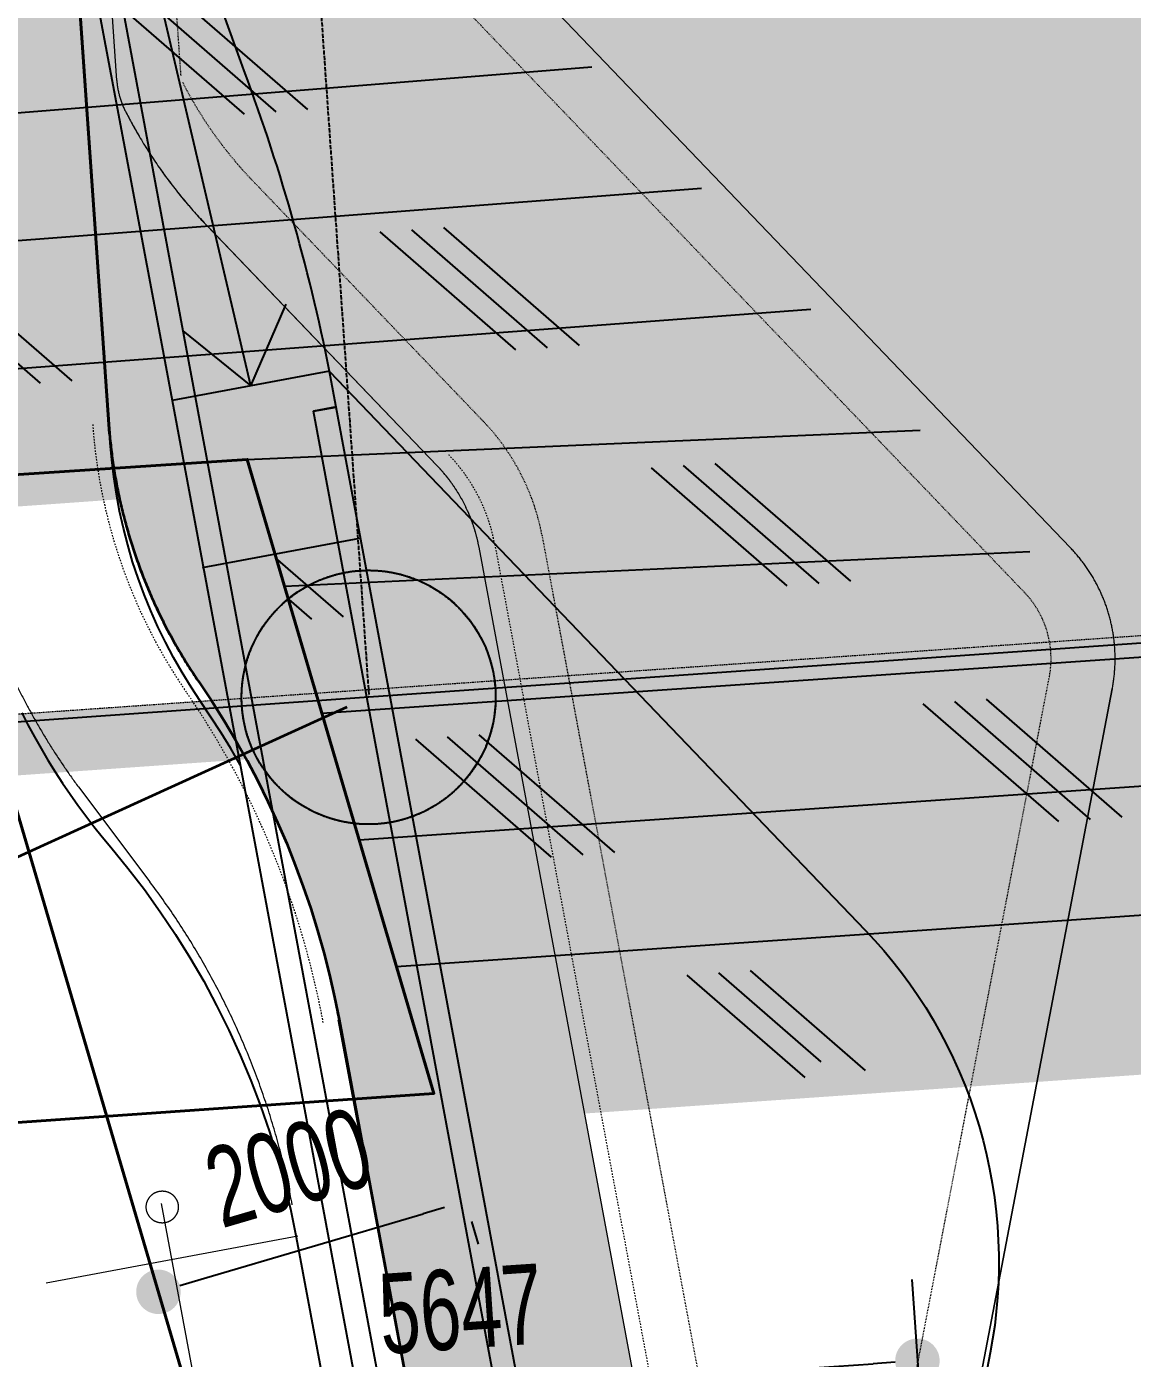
# Model space of a CAD drawing. Header units: millimetres. Extents: x 306 to 836129804, y -168137 to 818603917.
# Drawn here: x 834587896 to 834594800, y 817990054 to 817998371 of the extents above; entities that cross this region are included whole.
import ezdxf
from ezdxf import colors
from ezdxf.entities.mleader import LeaderData, LeaderLine
from ezdxf.math import Vec2, Vec3
from ezdxf.xclip import XClip

# ---------------------------------------------------------------- set-up
doc = ezdxf.new("R2010")
doc.units = ezdxf.units.MM
doc.header["$LTSCALE"] = 3
doc.header["$XCLIPFRAME"] = 0
doc.header["$PDMODE"] = 3
doc.header["$PDSIZE"] = 0.1
for name, pattern in [('ACAD_ISO03W100', [30, 12, -18]), ('B0703', [4.6875, 3.125, -1.5625]), ('Dash 1_16_', [3.175, 1.5875, -1.5875]), ('Dash2', [6, 3, -3]), ('DASHED', [0.75, 0.5, -0.25]), ('DIVIDE', [1.25, 0.5, -0.25, 0, -0.25, 0, -0.25]), ('IMPORT-3A35X-MAGP-P-SB$0$ACAD_ISO05W035', [11.550000000000002, 8.4, -1.05, 0, -1.05, 0, -1.05])]:
    doc.linetypes.add(name, pattern=pattern)
doc.layers.get('Defpoints').update_dxf_attribs({"color": 32})
for name, color, linetype in [('_ANCILIARY', 40, 'Continuous'), ('_ANCILIARY HATCH', 1, 'Continuous'), ('_base', 251, 'Continuous'), ('_DEV LINE', 96, 'DIVIDE'), ('_PARCEL BOUNDARY', 10, 'DASHED'), ('_SUBLEASE', 241, 'Continuous'), ('_SUBLEASE LINE', 10, 'DIVIDE'), ('UAJ-90.0BOUN', 251, 'Continuous'), ('UAJ-90.5LAND', 251, 'Continuous')]:
    doc.layers.add(name, color=color, linetype=linetype)
for name, color, linetype, lineweight in [('A-DETL', 251, 'Continuous', 13), ('A-FLOR', 251, 'Continuous', 13), ('A-WALL', 251, 'Continuous', 5), ('Eva-New', 1, 'ACAD_ISO03W100', 18), ('Hatch (HOR not under LTC submission)', 252, 'Continuous', 35), ('Hatch (LTC&CB)', 252, 'Continuous', 35), ('UAJ-21EXWA', 251, 'Continuous', 35), ('UAJ-21EXWA-z', 251, 'B0703', 9)]:
    doc.layers.add(name, color=color, linetype=linetype, lineweight=lineweight)
doc.layers.get('UAJ-90.5LAND').off()
doc.styles.get("Standard").update_dxf_attribs({"font": 'tahoma.ttf'})
doc.styles.add('UNS-TXT', font='swissc.ttf')
doc.dimstyles.new('dim20', dxfattribs={"dimscale": 20, "dimtxt": 1.8, "dimasz": 1, "dimexe": 1, "dimexo": 3, "dimgap": 0, "dimtad": 0, "dimdec": 0, "dimzin": 1, "dimtxsty": 'UNS-TXT', "dimblk": 'DOT', "dimcen": 0.1, "dimdle": 1, "dimclrd": 256, "dimclre": 7, "dimclrt": 256, "dimadec": 0, "dimazin": 0, "dimtfac": 1, "dimtdec": 0, "dimtofl": 0, "dimtmove": 2, "dimatfit": 3, "dimfxl": 1, "dimtvp": 1, "dimtolj": 1, "dimtzin": 1, "dimarcsym": 0})

# ---------------------------------------------------------------- blocks, each defined once
blk = doc.blocks.new('_Dot')
at = {"color": 0, "linetype": 'ByBlock', "lineweight": -2}
blk.add_line((-0.5, 0), (-1, 0), dxfattribs=at)
at = {"color": 0, "linetype": 'ByBlock', "const_width": 0.5}
blk.add_lwpolyline([(-0.25, 0, 1), (0.25, 0, 1)], format="xyb", close=True, dxfattribs=at)
blk = doc.blocks.new('ARC_P32_LC_Curves - Louver Chamber Curves_dwg-5110026-Plan_L000')
at = {"layer": 'A-WALL', "lineweight": 9}
for points, weights in [([(-643727.5429120528, -50378.9072557949), (-643727.5430068171, -51266.29964643854), (-643277.3070763745, -52030.99099718782)], [1, 0.9648130615741313, 1]), ([(-643727.5429120528, -50378.9072557949), (-643727.543006817, -51266.29964643854), (-643277.3070763745, -52030.99099718782)], [1, 0.9648130615741314, 1]), ([(-643727.5429120528, -50378.9072557949), (-643727.543006817, -51266.29964643854), (-643277.3070763745, -52030.99099718782)], [1, 0.9648130615741326, 1]), ([(-643727.5429120528, -50378.9072557949), (-643727.5430068171, -51266.29964643854), (-643277.3070763745, -52030.99099718782)], [1, 0.9648130615741336, 1]), ([(-643727.5429120528, -50378.9072557949), (-643727.543006817, -51266.29964643854), (-643277.3070763745, -52030.99099718782)], [1, 0.9648130615741326, 1]), ([(-643727.5429120528, -50378.9072557949), (-643727.543006817, -51266.29964643854), (-643277.3070763745, -52030.99099718782)], [1, 0.9648130615741326, 1]), ([(-643727.5429120528, -50378.9072557949), (-643727.5430068171, -51266.29964643854), (-643277.3070763745, -52030.99099718782)], [1, 0.9648130615741336, 1]), ([(-643727.5429120528, -50378.9072557949), (-643727.5430068171, -51266.29964643854), (-643277.3070763745, -52030.99099718782)], [1, 0.9648130615741326, 1]), ([(-643727.5429120528, -50378.9072557949), (-643727.5430068171, -51266.29964643854), (-643277.3070763745, -52030.99099718782)], [1, 0.9648130615741336, 1]), ([(-643727.5429120528, -50378.9072557949), (-643727.5430068171, -51266.29964643854), (-643277.3070763745, -52030.99099718782)], [1, 0.9648130615741336, 1]), ([(-643727.5429120531, -50378.9072557949), (-643727.5430068171, -51266.29964643854), (-643277.3070763745, -52030.99099718782)], [1, 0.9648130615741326, 1]), ([(-643727.5429120531, -50378.9072557949), (-643727.5430068171, -51266.29964643854), (-643277.3070763745, -52030.99099718782)], [1, 0.9648130615741326, 1]), ([(-643727.5429120531, -50378.9072557949), (-643727.5430068171, -51266.29964643854), (-643277.3070763745, -52030.99099718782)], [1, 0.9648130615741326, 1]), ([(-643727.5429120531, -50378.9072557949), (-643727.5430068171, -51266.29964643854), (-643277.3070763745, -52030.99099718782)], [1, 0.9648130615741326, 1]), ([(-643727.5429120531, -50378.9072557949), (-643727.5430068171, -51266.29964643854), (-643277.3070763745, -52030.99099718782)], [1, 0.9648130615741326, 1]), ([(-643727.5429120531, -50378.9072557949), (-643727.5430068171, -51266.29964643854), (-643277.3070763745, -52030.99099718782)], [1, 0.9648130615741326, 1]), ([(-643727.5429120531, -50378.9072557949), (-643727.5430068171, -51266.29964643854), (-643277.3070763745, -52030.99099718782)], [1, 0.9648130615741326, 1]), ([(-643727.5429120531, -50378.9072557949), (-643727.5430068171, -51266.29964643854), (-643277.3070763745, -52030.99099718782)], [1, 0.9648130615741326, 1]), ([(-643727.5429120531, -50378.9072557949), (-643727.5430068171, -51266.29964643854), (-643277.3070763745, -52030.99099718782)], [1, 0.9648130615741326, 1]), ([(-643727.5429120531, -50378.9072557949), (-643727.5430068171, -51266.29964643854), (-643277.3070763745, -52030.99099718782)], [1, 0.9648130615741326, 1]), ([(-643727.5429120531, -50378.9072557949), (-643727.5430068171, -51266.29964643854), (-643277.3070763745, -52030.99099718782)], [1, 0.9648130615741326, 1]), ([(-643727.5429120531, -50378.9072557949), (-643727.5430068171, -51266.29964643854), (-643277.3070763745, -52030.99099718782)], [1, 0.9648130615741317, 1]), ([(-643277.3070763745, -52030.99099718782), (-643727.5430001304, -51266.29967044651), (-643727.5429120528, -50378.9072557949)], [1, 0.9648130626913649, 1]), ([(-643277.3070763745, -52030.99099718782), (-643727.5430001304, -51266.29967044651), (-643727.5429120528, -50378.9072557949)], [1, 0.9648130626913649, 1]), ([(-643277.3070763745, -52030.99099718782), (-643727.5430001304, -51266.29967044651), (-643727.5429120528, -50378.9072557949)], [1, 0.9648130626913649, 1]), ([(-643277.3070763745, -52030.99099718782), (-643727.5430001304, -51266.29967044651), (-643727.5429120528, -50378.9072557949)], [1, 0.9648130626913649, 1]), ([(-643277.3070763745, -52030.99099718782), (-643727.5430001304, -51266.29967044651), (-643727.5429120528, -50378.9072557949)], [1, 0.9648130626913649, 1]), ([(-643277.3070763745, -52030.99099718782), (-643727.5430001304, -51266.29967044651), (-643727.5429120528, -50378.9072557949)], [1, 0.9648130626913649, 1]), ([(-643277.3070763745, -52030.99099718782), (-643727.5430001304, -51266.29967044651), (-643727.5429120528, -50378.9072557949)], [1, 0.9648130626913649, 1]), ([(-643277.3070763745, -52030.99099718782), (-643727.5430001304, -51266.29967044651), (-643727.5429120528, -50378.9072557949)], [1, 0.9648130626913649, 1]), ([(-643277.3070763745, -52030.99099718782), (-643727.5430001304, -51266.29967044651), (-643727.5429120528, -50378.9072557949)], [1, 0.9648130626913649, 1]), ([(-643277.3070763745, -52030.99099718782), (-643727.5430001304, -51266.29967044651), (-643727.5429120528, -50378.9072557949)], [1, 0.9648130626913649, 1]), ([(-643277.3070763745, -52030.99099718782), (-643727.5430001304, -51266.29967044651), (-643727.5429120528, -50378.9072557949)], [1, 0.9648130626913649, 1]), ([(-643277.3070763745, -52030.99099718782), (-643727.5430001304, -51266.29967044651), (-643727.5429120528, -50378.9072557949)], [1, 0.9648130626913649, 1]), ([(-643277.3070763745, -52030.99099718782), (-643727.5430001304, -51266.29967044651), (-643727.5429120528, -50378.9072557949)], [1, 0.9648130626913649, 1]), ([(-641474.9443157515, -51311.78742813126), (-641509.0269316069, -51015.40449106703), (-641699.928453826, -50786.14245997418)], [1, 0.9582639909063602, 1]), ([(-641474.9443157515, -51311.78742813126), (-641509.026931606, -51015.40449106666), (-641699.928453826, -50786.14245997417)], [1, 0.9582639909055068, 1]), ([(-641474.9443157515, -51311.78742813126), (-641509.026931606, -51015.40449106668), (-641699.928453826, -50786.14245997418)], [1, 0.9582639909055041, 1]), ([(-641474.9443157515, -51311.78742813126), (-641509.026931606, -51015.40449106669), (-641699.928453826, -50786.14245997418)], [1, 0.9582639909055043, 1]), ([(-641474.9443157515, -51311.78742813126), (-641509.026931606, -51015.40449106669), (-641699.928453826, -50786.14245997419)], [1, 0.9582639909055051, 1]), ([(-641474.9443157515, -51311.78742813126), (-641509.0269316061, -51015.40449106669), (-641699.928453826, -50786.14245997419)], [1, 0.9582639909055011, 1]), ([(-641474.9443157515, -51311.78742813126), (-641509.026931606, -51015.40449106668), (-641699.928453826, -50786.14245997418)], [1, 0.9582639909055035, 1]), ([(-641474.9443157515, -51311.78742813126), (-641509.026931606, -51015.40449106666), (-641699.928453826, -50786.14245997419)], [1, 0.9582639909055015, 1]), ([(-641474.9443157515, -51311.78742813126), (-641509.026931606, -51015.40449106666), (-641699.928453826, -50786.14245997419)], [1, 0.9582639909055015, 1]), ([(-641474.9443157515, -51311.78742813126), (-641509.026931606, -51015.40449106668), (-641699.928453826, -50786.14245997418)], [1, 0.9582639909055068, 1]), ([(-641474.9443157515, -51311.78742813126), (-641509.026931606, -51015.40449106666), (-641699.928453826, -50786.14245997419)], [1, 0.9582639909055015, 1]), ([(-641474.9443157515, -51311.78742813126), (-641509.0269316061, -51015.40449106666), (-641699.928453826, -50786.14245997419)], [1, 0.9582639909055013, 1]), ([(-641474.9443157515, -51311.78742813126), (-641509.0269316061, -51015.40449106669), (-641699.928453826, -50786.14245997419)], [1, 0.958263990905505, 1]), ([(-641474.9443157515, -51311.78742813126), (-641509.0269316061, -51015.40449106668), (-641699.928453826, -50786.14245997419)], [1, 0.9582639909055014, 1]), ([(-641474.9443157515, -51311.78742813126), (-641509.0269316062, -51015.40449106669), (-641699.928453826, -50786.14245997419)], [1, 0.9582639909055023, 1]), ([(-641474.9443157515, -51311.78742813126), (-641509.026931606, -51015.40449106668), (-641699.928453826, -50786.14245997419)], [1, 0.9582639909055009, 1]), ([(-641474.9443157515, -51311.78742813126), (-641509.026931606, -51015.40449106666), (-641699.928453826, -50786.14245997419)], [1, 0.9582639909055015, 1]), ([(-641474.9443157515, -51311.78742813126), (-641509.026931606, -51015.40449106666), (-641699.928453826, -50786.14245997419)], [1, 0.9582639909055015, 1]), ([(-641474.9443157515, -51311.78742813126), (-641509.026931606, -51015.40449106666), (-641699.928453826, -50786.14245997419)], [1, 0.9582639909055015, 1]), ([(-641474.9443157515, -51311.78742813126), (-641509.0269316061, -51015.40449106669), (-641699.928453826, -50786.1424599742)], [1, 0.9582639909055047, 1]), ([(-641474.9443157515, -51311.78742813126), (-641509.026931606, -51015.40449106668), (-641699.928453826, -50786.14245997419)], [1, 0.9582639909055009, 1]), ([(-641474.9443157515, -51311.78742813126), (-641509.026931606, -51015.40449106666), (-641699.928453826, -50786.14245997419)], [1, 0.9582639909055015, 1]), ([(-641474.9443157515, -51311.78742813126), (-641509.0269316062, -51015.40449106677), (-641699.928453826, -50786.14245997419)], [1, 0.9582639909057076, 1])]:
    blk.add_rational_spline(points, weights, degree=2, dxfattribs=at)
blk = doc.blocks.new('ARC_P32_LC_Curves - ARC_P32_LC_Curves-5110030-Plan_L000')
blk.add_blockref('ARC_P32_LC_Curves - Louver Chamber Curves_dwg-5110026-Plan_L000', (0, 0))
blk = doc.blocks.new('SITE SLAB EDGE')
at = {"layer": 'UAJ-21EXWA'}
for p, q in [((-871.1926684374921, -27572.41654061366), (-871.1930989047978, -53821.77033345087)), ((400.1852095323848, -58412.19656782621), (303.2152314557461, -57570.7586369456)), ((303.5267609927105, -57571.65325411934), (1568.43671335862, -68571.32911240298))]:
    blk.add_line(p, q, dxfattribs=at)
for points in [[(-871.264764136984, -53821.77033344971), (-871.2643336696783, -27572.41648910224)], [(-420.9434684880544, -55409.60854369783), (-350.1414744027425, -55533.50916535044), (-282.4205700524617, -55659.5067805686), (-217.870703733759, -55787.48620492601), (-156.5760511525441, -55917.32723850393), (-98.61467353184707, -56048.90503091001), (-44.05820051510818, -56182.09047252321), (7.028450690908358, -56316.75061351442), (54.58733006636612, -56452.74910241747), (98.5676700703334, -56589.94664544248), (138.926065885229, -56728.20148164415), (175.6266177527141, -56867.36987132215), (208.6410363547038, -57007.30659157419), (237.9487033716869, -57147.8654407897), (263.536699854536, -57288.89974159384), (285.3997884623241, -57430.2628439107), (303.540361129446, -57571.80862313891)], [(-420.8718032558681, -55409.60854369903), (-350.0698091705563, -55533.50916535163), (-282.3489048202755, -55659.50678056979), (-217.7990385015728, -55787.48620492721), (-156.5043859203579, -55917.32723850512), (-98.54300829966087, -56048.90503091121), (-43.98653528292198, -56182.0904725244), (7.100115923094563, -56316.75061351561), (54.65899529855233, -56452.74910241866), (98.63933530251961, -56589.94664544368), (138.9977311174152, -56728.20148164534), (175.6982829849003, -56867.36987132335), (208.71270158689, -57007.30659157538), (238.0203686038731, -57147.86544079089), (263.6083650867222, -57288.89974159503), (285.4714536945103, -57430.26284391189), (303.6120263616322, -57571.8086231401)], [(298.0390443436336, -57525.68241662169), (303.5412166945171, -57571.80851740027), (436.7439751259517, -58730.14314705515), (1568.43671335862, -68571.32911240298)], [(298.1107095758198, -57525.68241662288), (303.6128819267033, -57571.80851740146)], [(303.6120263616322, -57571.8086231401), (436.8148457090138, -58730.1432452848)]]:
    blk.add_lwpolyline(points, dxfattribs=at)
for centre in [(2384.908574340749, -53757.36984713614), (2384.980239572935, -53757.36984713731)]:
    blk.add_arc(centre, 3256.173337421752, 179.9999990611825, 210.488779110926, dxfattribs=at)
blk = doc.blocks.new('3A35X-MAGP-P-LD-00-0')
at = {"layer": '_base'}
blk.add_lwpolyline([(834591783.5735116, 817980082.2253003), (834591928.23176, 817980184.1910403, 0.04471725333651318), (834592011.4460499, 817980254.7613815, 0.06650079320827533), (834592104.6915565, 817980378.636483, 0.07123286827723115), (834592167.0155747, 817980539.2174459, 0.03848994526839398), (834592180.9467443, 817980630.7424377, -0.04013100211479748), (834592350.8948174, 817981940.6873479, -0.0031101165554704), (834592380.805786, 817982096.0953491, 0.08319405878780492), (834592386.2088763, 817982274.0277658, -0.001175287422186575), (834592382.8120791, 817982299.3592728), (834589787.9350833, 817996217.8215426, 0.04084783250147962), (834589233.0335257, 817998152.9967325), (834588859.8553, 817999185.2260199, -0.0205969728110917), (834588422.2292893, 818000535.7778711, -0.03996170129615863), (834588213.0684955, 818001653.0464637, -0.007154162740676726), (834588156.891641, 818002376.8978037), (834586791.6157055, 818021906.5994003), (834586592.1019949, 818021892.6612895), (834588135.5106741, 817999814.8448011, 0.02585367869501859), (834588239.9286013, 817999053.709157, 0.001642021958991318), (834588349.8605613, 817998461.4832885), (834588758.1866809, 817996281.7002935), (834588804.3629512, 817996035.1959748), (834591783.5735116, 817980082.2253003)], format="xyb", close=True, dxfattribs=at)
for points in [[(834589295.4903487, 817996127.1960361), (834588203.5903876, 818000788.4657425, -0.0373340828221), (834588076.8085691, 818002133.5877131), (834586695.9247639, 818021899.9143913)], [(834592181.9289745, 817980647.2650032), (834592037.2251824, 817980656.2238349, -0.04123365237056339), (834592232.7508494, 817982091.3222808, 0.1068103241960722), (834592236.2386649, 817982297.801495), (834589687.4244972, 817995968.7700466), (834589828.3829976, 817995995.0329101)]]:
    blk.add_lwpolyline(points, format="xyb", dxfattribs=at)
for points in [[(834587865.2828747, 817994085.2287272), (834587904.165007, 817994009.8742518), (834587944.4999499, 817993935.3831153), (834587986.2589477, 817993861.7968177), (834588029.4116879, 817993789.1555872), (834588073.9263741, 817993717.4983083), (834588119.7697967, 817993646.8624538), (834588166.9074112, 817993577.2840253), (834588215.3034197, 817993508.7974936), (834588264.9208537, 817993441.4357479), (834588315.721657, 817993375.2300513), (834588367.6667753, 817993310.209995), (834588420.7162462, 817993246.4034669), (834588527.857662, 817993115.866557), (834588631.1195992, 817992981.4544601), (834588730.2982899, 817992843.3404088), (834588825.2003535, 817992701.711608), (834588915.6439809, 817992556.768448), (834589001.4600375, 817992408.7235948), (834589082.4930819, 817992257.8009744), (834589158.6022824, 817992104.2346544), (834589229.6622292, 817991948.2676421), (834589295.5636154, 817991790.1506003), (834589356.2138004, 817991630.1405092), (834589411.5372316, 817991468.4992789), (834589461.4757353, 817991305.4923319), (834589505.9886581, 817991141.387172), (834589545.0528766, 817990976.451953), (834589578.6626631, 817990810.9540683), (834589709.3707502, 817990109.7359719), (834590894.97261, 817983749.2612534)], [(834589229.205297, 817993761.3302048), (834589170.5128846, 817993861.9625088), (834589109.7975619, 817993961.1769828), (834589047.1102109, 817994058.9138509), (834588982.5040067, 817994155.1157416), (834588923.2441496, 817994244.4979638), (834588866.7478133, 817994336.1401324), (834588813.1391407, 817994429.9139477), (834588762.5342808, 817994525.6822677), (834588715.0406209, 817994623.2997403), (834588670.7560707, 817994722.6135095), (834588629.7684263, 817994823.463999), (834588592.1548058, 817994925.6857591), (834588557.9811732, 817995029.1083661), (834588527.3019549, 817995133.5573672), (834588500.159752, 817995238.8552636), (834588476.5851506, 817995344.822507), (834588456.5966381, 817995451.2785188), (834588440.2006153, 817995558.0426916), (834588427.3915128, 817995664.9353949), (834588418.1520023, 817995771.7789427), (834588135.5106796, 817999814.8447927)], [(834588218.5197291, 817999177.8922076), (834588361.5908185, 817999206.6326978), (834591911.7106467, 817980172.5457476), (834591783.6644838, 817980081.8327826)], [(834588871.8836105, 817996470.6807182), (834589295.4903487, 817996127.1960359), (834589516.6801293, 817996637.2877934)], [(834589786.6177464, 817996219.1960976), (834588804.3629512, 817996035.1959748)], [(834589787.9350833, 817996217.8215427), (834593131.9615985, 817992728.5487491), (834593190.7947657, 817992665.3648129), (834593248.155299, 817992600.0807589), (834593303.9383558, 817992532.7429844), (834593358.040696, 817992463.4045452), (834593410.361197, 817992392.1251236), (834593460.8013675, 817992318.9709442), (834593509.2658626, 817992244.0146457), (834593555.6629926, 817992167.3351022), (834593599.9052207, 817992089.0171988), (834593641.9096426, 817992009.1515613), (834593681.5984489, 817991927.8342386), (834593718.8993554, 817991845.1663414), (834593753.7460107, 817991761.2536426), (834593786.0783579, 817991676.2061361), (834593815.8429674, 817991590.1375661), (834593842.9933181, 817991503.1649218), (834593867.4900364, 817991415.4079095), (834593889.3010882, 817991326.988405), (834593908.401916, 817991238.0298902), (834593924.775524, 817991148.6568775), (834593938.4125189, 817991058.9943371), (834593949.3110842, 817990969.167116), (834593957.4769169, 817990879.2993759), (834593962.9231054, 817990789.5140333), (834593965.6699604, 817990699.9322217), (834593965.7448028, 817990610.6727778), (834593963.1817068, 817990521.8517485), (834593958.0212046, 817990433.5819353), (834593950.3099557, 817990345.9724663), (834593940.1003851, 817990259.1284106), (834593927.4502975, 817990173.150427), (834593912.4224644, 817990088.1344544), (834593343.3633865, 817987118.7864906)], [(834589829.9687587, 817995995.3432207), (834589687.4244974, 817995968.7700467)]]:
    blk.add_lwpolyline(points, dxfattribs=at)
at = {"layer": '_base', "extrusion": (1, 0, 0)}
for points in [[(817995995.3432207, 11042.00001063377), (817995995.3432207, 11148.00001063376)], [(817995968.7700467, 11148.00001063376), (817995968.7700467, 11188.00001063376)]]:
    blk.add_lwpolyline(points, dxfattribs=at)
at = {"layer": '_base', "extrusion": (8.717360470925393e-05, 1.625590528880339e-05, 0.9999999960682542)}
blk.add_lwpolyline([(834589978.5347275, 817995174.6054467), (834588995.4746139, 817994991.2869688)], dxfattribs=at)
blk = doc.blocks.new('PB1')
at = {"layer": '_PARCEL BOUNDARY', "ltscale": 5, "const_width": 382.5, "flags": 128}
blk.add_lwpolyline([(834579180.0000008, 817441477.0994015), (834578344.0000008, 817453448.0992794), (834623997.0000008, 817456639.0992794), (834629227.0000008, 817381823.0992794), (834583575.0000008, 817378615.0994015)], close=True, dxfattribs=at)
blk = doc.blocks.new('*D2916')
at = {"layer": 'Defpoints', "transparency": 16777216}
for p, q in [((834593423.5242383, 817990546.4254326), (834593476.5435787, 817989761.6784147)), ((834587790.5271374, 817990153.5845667), (834587842.7217637, 817989381.0442622))]:
    blk.add_line(p, q, dxfattribs=at)
at = {"layer": 'Defpoints', "lineweight": -2, "transparency": 16777216}
blk.add_line((834588101.1430941, 817989676.9148483), (834593180.6729927, 817990020.0997452), dxfattribs=at)
at = {"layer": 'Defpoints', "color": 0, "transparency": 16777216}
for p in [(834593367.3503549, 817991377.8633072), (834587734.3532538, 817990985.0224414), (834593457.8189509, 817990038.824373)]:
    blk.add_point(p, dxfattribs=at)
at = {"layer": 'Defpoints', "lineweight": -2, "transparency": 16777216, "xscale": 277.7777777777778, "yscale": 277.7777777777778, "zscale": 277.7777777777778}
for p, rotation in [((834593457.8189509, 817990038.824373), 3.865162684938423), ((834587823.9971359, 817989658.1902205), 183.8651626849384)]:
    blk.add_blockref('_Dot', p, dxfattribs=dict(at, rotation=rotation))
at = {"layer": 'Defpoints', "lineweight": 40, "transparency": 16777216, "insert": (834590606.30639, 817990360.6514317), "char_height": 500, "attachment_point": 5, "rotation": 3.865162684938437, "style": 'UNS-TXT'}
blk.add_mtext('\\A1;\\H1x;\\W0.8;5647', dxfattribs=at)
blk = doc.blocks.new('*D2917')
at = {"layer": 'Defpoints', "lineweight": -2, "transparency": 16777216}
blk.add_line((834588985.4188018, 817990547.855602), (834590371.0609146, 817990955.7963918), dxfattribs=at)
at = {"layer": 'Defpoints', "transparency": 16777216}
for p, q in [((834590674.3132007, 817990909.3078549), (834590715.9807037, 817990767.7769067)), ((834588672.9679147, 817990625.5887934), (834588797.3993167, 817990202.935813))]:
    blk.add_line(p, q, dxfattribs=at)
at = {"layer": 'Defpoints', "color": 0, "transparency": 16777216}
for p in [(834590438.9627452, 817991708.7167664), (834588437.617459, 817991424.9977047), (834590637.5305519, 817991034.2465439)]:
    blk.add_point(p, dxfattribs=at)
at = {"layer": 'Defpoints', "lineweight": -2, "transparency": 16777216, "xscale": 277.7777777777778, "yscale": 277.7777777777778, "zscale": 277.7777777777778}
for p, rotation in [((834590637.5305518, 817991034.2465438), 16.40472376830463), ((834588718.9491647, 817990469.4054501), 196.4047237683046)]:
    blk.add_blockref('_Dot', p, dxfattribs=dict(at, rotation=rotation))
at = {"layer": 'Defpoints', "lineweight": 40, "transparency": 16777216, "insert": (834589533.0867007, 817991244.8640385), "char_height": 500, "attachment_point": 5, "rotation": 16.40472376830465, "style": 'UNS-TXT'}
blk.add_mtext('\\A1;\\H1x;\\W0.8;2000', dxfattribs=at)
blk = doc.blocks.new('coordination')
at = {"layer": 'Defpoints'}
blk.add_circle((835123849.5148246, 817944119.1606183), 793.1142997741699, dxfattribs=at)
ml = blk.add_multileader_mtext('Standard', dxfattribs=at)
ml.set_content('834590.031\\P817994.182', color=256)
ml.set_leader_properties()
ml.set_arrow_properties(name='DOT')
ml.build(insert=Vec2(0, 0))
ml.multileader.update_dxf_attribs({"text_right_attachment_type": 6, "dogleg_length": 0.36, "arrow_head_size": 300, "scale": 100})
ctx = ml.context
ctx.base_point, ctx.scale, ctx.char_height, ctx.arrow_head_size, ctx.landing_gap_size, ctx.plane_origin = Vec3(835113120.5176933, 817941228.9410584), 100, 400, 300, 200, Vec3(835120358.514826, 817940073.8663807)
ctx.right_attachment, ctx.text_align_type = 6, 2
notes = []
notes.append((ctx, [(0, (1, 1, 0), (835116889.8510267, 817940948.9410584), (-1, 0), 36, [(0, [(835123849.3316188, 817944119.1687238)], 0, [])])]))
ctx.mtext.insert, ctx.mtext.alignment, ctx.mtext.flow_direction = Vec3(835116653.8510267, 817941428.9410584), 3, 5
for ctx, leaders in notes:
    for number, flags, end, landing, length, lines in leaders:
        leader = LeaderData()
        leader.index, (leader.has_last_leader_line, leader.has_dogleg_vector, leader.attachment_direction) = number, flags
        leader.last_leader_point, leader.dogleg_vector, leader.dogleg_length = Vec3(end), Vec3(landing), length
        for number, points, colour, breaks in lines:
            line = LeaderLine()
            line.index, line.vertices, line.color, line.breaks = number, Vec3.list(points), colors.encode_raw_color(colour), breaks
            leader.lines.append(line)
        ctx.leaders.append(leader)
blk = doc.blocks.new('p32 uns')
at = {"layer": 'A-DETL', "linetype": 'Dash 1_16_'}
for p, q in [((470505.6899217367, -316226.1107854843), (465545.2992978096, -311050.4652122259)), ((465115.4181491137, -311240.8878849745), (465238.5223406553, -313001.3600612879)), ((465702.0825176239, -313670.9329254627), (467128.6475139856, -315159.4033643007)), ((467494.1920323372, -315871.5419569016), (468897.2171707153, -323397.650028944)), ((469388.5158466101, -323398.8838074207), (470661.7921546698, -316754.1906708479))]:
    blk.add_line(p, q, dxfattribs=at)
at = {"layer": 'A-DETL', "lineweight": 18}
for p, q in [((464566.6259381771, -311994.1485024691), (464788.8101124763, -315171.5309766531)), ((464839.496720314, -313029.2626473904), (464766.1389267445, -311980.1971951723)), ((466839.8926751614, -315436.3346480131), (465398.4474092722, -313932.3382140398)), ((469099.5255321264, -326665.5186012983), (467100.9959025383, -315945.0050714016))]:
    blk.add_line(p, q, dxfattribs=at)
at = {"layer": 'A-DETL', "linetype": 'Dash2'}
blk.add_line((467199.3022797108, -315926.6786911488), (469197.8319092989, -326647.1922210455), dxfattribs=at)
at = {"layer": 'A-DETL'}
blk.add_line((465760.8088735342, -323484.1602438688), (465118.7307720184, -320043.5591756105), dxfattribs=at)
blk.add_circle((465123.2171558142, -320064.9113994837), 100.0000000000736, dxfattribs=at)
at = {"layer": 'A-DETL', "lineweight": 18}
for centre, radius, start, end in [((465338.2787457705, -312994.3844147921), 499.9999999975282, 184.000001843147, 207.07391289803), ((467564.3289989233, -311856.5355769396), 2999.999941449568, 207.07391289803, 223.7834153613485), ((468037.0515791178, -314944.3918600082), 3256.173337421752, 184.000001843147, 214.4887793971208), ((466117.9321311712, -316128.26887393), 1000.000000002439, 10.55992328674703, 43.78341536134847), ((460819.8888698816, -319902.5295894146), 5499.999760102498, 10.55992328674703, 34.48877939712084)]:
    blk.add_arc(centre, radius, start, end, dxfattribs=at)
at = {"layer": 'A-DETL', "linetype": 'Dash 1_16_'}
for centre, radius, start, end in [((467564.3289989233, -311856.5355769396), 2599.999941449536, 207.07391289803, 224.2543739820233), ((466117.9027523994, -316128.1112805605), 1399.999999999281, 10.55992328674703, 43.78341536134847), ((470072.5135953426, -316641.2713210583), 599.9999999998306, 349.1523054168277, 43.78341536134847)]:
    blk.add_arc(centre, radius, start, end, dxfattribs=at)
at = {"layer": 'A-DETL', "linetype": 'Dash2'}
for centre, radius, start, end in [((468037.0515791178, -314944.3918600082), 3356.173337421694, 184.000001843147, 214.4887793971208), ((466117.9321311712, -316128.26887393), 1100.000000002384, 10.55992328674703, 43.78341536134847), ((460819.8888698816, -319902.5295894146), 5399.999760102555, 10.55992328674703, 34.48877939712084)]:
    blk.add_arc(centre, radius, start, end, dxfattribs=at)
at = {"layer": 'A-FLOR', "lineweight": 9}
for p, q in [((465342.1711078882, -310260.4326945543), (470794.4741393328, -315949.3370951414)), ((470794.4741393328, -315949.3370951414), (465342.1711078882, -310260.4326945543)), ((466839.8632963896, -315436.1770546436), (465414.3951393366, -313948.8510522842)), ((465414.3951393366, -313948.8510522842), (466839.8632963896, -315436.1770546436)), ((465329.9835032225, -316753.3042453527), (465350.3741981983, -316783.8088446856)), ((471054.6445275545, -316829.4702373743), (469134.1945689917, -326851.4902637005)), ((469134.1945689917, -326851.4902637005), (471054.6445275545, -316829.4702373743)), ((464599.2909963131, -317441.3208451271), (465045.7782690525, -318033.8294683695)), ((466226.3662009239, -318893.7080125809), (466226.739377141, -318894.5787204504)), ((466381.7957079411, -319726.3319592476), (466226.3662009239, -318893.7080125809)), ((465970.6908560991, -320246.4575641155), (464397.8580665588, -320539.6531457901))]:
    blk.add_line(p, q, dxfattribs=at)
for centre, radius, start, end in [((467564.3289989233, -311856.5355769396), 2999.999941451902, 207.07391289803, 210.4602177194865), ((467564.3289989233, -311856.5355769396), 2999.999941451892, 207.07391289803, 210.4602177194865), ((467564.3289989233, -311856.5355769396), 2999.99994145185, 211.5882578607392, 213.8465526988525), ((467564.3289989233, -311856.5355769396), 2999.999941451948, 211.5882578607392, 213.8465526988525), ((467564.3289989233, -311856.5355769396), 2999.999941451739, 215.1997276309159, 217.2329246131758), ((467564.3289989233, -311856.5355769396), 2999.999941451968, 215.1997276309159, 217.2329246131758), ((467564.3289989233, -311856.5355769396), 2999.999941451819, 218.6822216773642, 220.6193347924188), ((467564.3289989233, -311856.5355769396), 2999.999941451932, 218.6822216773642, 220.6193347924188), ((467564.3289989233, -311856.5355769396), 2999.999941451827, 222.1217194267144, 224.2218529508118), ((467564.3289989233, -311856.5355769396), 2999.999941451963, 222.1217194267144, 224.2218529508118), ((467993.637201786, -314947.3762860298), 4212.047676211823, 184.000001843147, 216.3060236172134), ((466117.9027523994, -316128.1112805605), 1000.000000000121, 27.1716724024049, 43.78341536134847), ((466117.9027523994, -316128.1112805605), 1000.00000000007, 27.1716724024049, 43.78341536134847), ((468036.9030439854, -314943.7168858051), 3256.000004585527, 189.5690044895332, 190.6532821309113), ((468036.9030439854, -314943.7168858051), 3256.00000458556, 192.9004850378722, 193.9866757462501), ((468036.9030439854, -314943.7168858051), 3256.000004585539, 196.2409307323327, 197.3193290326178), ((470072.5135953426, -316641.2713210583), 1000.00000000007, 349.1523054168277, 43.78341536134847), ((470072.5135953426, -316641.2713210583), 1000.000000000095, 349.1523054168277, 43.78341536134847), ((468036.9030439854, -314943.7168858051), 3256.00000458543, 199.5839649361637, 200.6512257883847), ((468036.9030439854, -314943.7168858051), 3256.000004585534, 202.9278580591013, 203.9823612336817), ((468036.9134740829, -314943.8661743402), 3255.99999999993, 203.8404043386471, 203.9992209331982), ((468036.9134740829, -314943.8661743402), 3255.999999999874, 206.1643454774241, 207.3330775221941), ((468036.9030439854, -314943.7168858051), 3256.0000045856, 206.271938013754, 207.3127201997032), ((468036.9134740829, -314943.8661743402), 3255.999999999898, 209.5091949701106, 210.6662664388975), ((468036.9030439854, -314943.7168858051), 3256.00000458558, 209.6159021664211, 210.6422729600064), ((468036.9134740829, -314943.8661743402), 3255.999999999855, 212.8538891376043, 213.7606151665247), ((468036.9030439854, -314943.7168858051), 3256.000004585559, 212.9595887358066, 213.7606151665247), ((460819.7622942924, -319902.9821070433), 5499.999999999992, 31.411501168396, 33.04427819001045), ((460819.7622942924, -319902.9821070433), 5500.000000000065, 28.8014758333023, 30.44335165804091), ((460819.7622942924, -319902.9821070433), 5499.999999999886, 26.19106731909939, 27.8468426146903), ((460819.7622942924, -319902.9821070433), 5499.999999999933, 23.58030071638012, 25.257274071896), ((460819.7622942924, -319902.9821070433), 5499.999999999885, 20.96921592403699, 22.67950407024822), ((460819.7622942924, -319902.9821070433), 5500.000000000005, 18.35782973436464, 20.12426208331487), ((461195.5564751625, -320935.1796950102), 4821.000000000021, 10.57394506964262, 36.9999992081267), ((460819.7622942924, -319902.9821070433), 5499.999999999967, 15.74616432489648, 17.62064944151687), ((460819.7622942924, -319902.9821070433), 5500.000000000065, 10.57394506964262, 15.28535201639649)]:
    blk.add_arc(centre, radius, start, end, dxfattribs=at)
at = {"layer": 'UAJ-21EXWA-z'}
blk.add_lwpolyline([(460999.1281325817, -260683.82777071), (462209.4676864147, -260599.1925843954), (463049.8073357344, -256672.1545351744), (484389.9326707125, -255178.3090640306), (484885.9685424566, -262271.952517271), (489864.1592447758, -261922.462420702), (492872.8974288702, -304949.42304492), (488433.0328344107, -315295.0559661388), (462895.8718012571, -317080.7882232666), (460775.8579591513, -286763.177806735), (462016.6950523853, -283227.6120804548), (460871.5294257402, -266850.980645299), (461292.7671718597, -264883.0616716146), (460999.1281325817, -260683.82777071)], dxfattribs=at)
at = {"layer": 'UAJ-90.0BOUN'}
blk.add_lwpolyline([(458551.6431707144, -254646.9136687517), (462043.122988224, -254401.8080494404), (489253.1335164309, -252491.6361941099), (493625.0210716724, -314979.2288246155), (466413.7763149738, -316882.0242781639), (462922.2849571705, -317126.9649215937), (458551.6431707144, -254646.9136687517)], dxfattribs=at)
at = {"layer": 'UAJ-90.0BOUN', "linetype": 'IMPORT-3A35X-MAGP-P-SB$0$ACAD_ISO05W035'}
blk.add_lwpolyline([(462043.122988224, -254401.8080494404), (466413.7763149738, -316882.0242781639)], dxfattribs=at)
blk.add_blockref('coordination', (-834657437.8716539, -818261001.074287))
at = {"linetype": 'Dash2', "lineweight": 13, "rotation": 4.000000000000001}
blk.add_blockref('SITE SLAB EDGE', (461907.9564732313, -261484.3400754929), dxfattribs=at)
at = {"lineweight": 9, "rotation": 4.000000000000001}
blk.add_blockref('ARC_P32_LC_Curves - ARC_P32_LC_Curves-5110030-Plan_L000', (1103434.01014185, -220011.180467844), dxfattribs=at)
blk = doc.blocks.new('GBP-P32-L00')
blk.add_blockref('coordination', (-533818.2349976301, 50063.04172456264))
at = {"layer": 'UAJ-90.5LAND'}
blk.add_blockref('p32 uns', (834123619.6366563, 818311064.1160116), dxfattribs=at)
blk = doc.blocks.new('opening')
at = {"layer": 'Defpoints', "lineweight": 40, "flags": 128}
blk.add_lwpolyline([(834587433.7605476, 817995546.8242068), (834589273.49395, 817995667.4350014), (834590438.9627452, 817991708.7167664), (834587715.7513467, 817991518.3601456)], close=True, dxfattribs=at)
at = {"layer": 'Defpoints', "lineweight": 40}
blk.add_polyline3d([(834583414, 817993279, 8260.999999999998), (834584025, 817984228, 8254), (834584714, 817974789, 8249), (834591493, 817976118, 8240), (834590494, 817982253, 8253), (834590610, 817984239, 8253), (834589070, 817989277, 8236), (834587807, 817993567, 8221), (834583414, 817993279, 8260.999999999998)], dxfattribs=at)
for base, p1, p2, angle, override, picture, middle in [((834590637.5305519, 817991034.2465439, 8228.489518515516), (834588437.6174589, 817991424.9977046, 8228.489518515515), (834590438.9627451, 817991708.7167662, 8228.489518515515), 196.4047237683047, {"dimtxt": 25, "dimasz": 13.88888888888889, "dimexe": 13.88888888888889, "dimexo": 41.66666666666666, "dimclre": 256, "dimlwe": 65535}, '*D2917', (834589533.0867007, 817991244.8640385, 8228.489518515516)), ((834593457.8189509, 817990038.824373), (834587734.3532538, 817990985.0224413), (834593367.3503547, 817991377.863307), 3.865162684938447, {"dimtxt": 25, "dimasz": 13.88888888888889, "dimexe": 13.88888888888889, "dimexo": 41.66666666666666, "dimclrd": 256, "dimclre": 256, "dimlwe": 65535}, '*D2916', (834590606.30639, 817990360.6514317))]:
    dim = blk.add_linear_dim(base=base, p1=p1, p2=p2, angle=angle, text='\\H1x;\\W0.8;<>', dimstyle='dim20', override=override, dxfattribs=at)
    dim.commit()
    dim.dimension.update_dxf_attribs({"geometry": picture, "text_midpoint": middle})

msp = doc.modelspace()

# ---------------------------------------------------------------- hatches: boundary and pattern name
at = {"layer": '_ANCILIARY'}
h = msp.add_hatch(color=256, dxfattribs=at)
h.dxf.hatch_style = 1
edge = h.paths.add_edge_path(flags=16)
edge.add_line((834589698.2311926, 818000195.5443645), (834585687.4764702, 818056299.0110068))
edge.add_line((834585687.4764702, 818056299.0110068), (834612518.7989925, 818058232.7219915))
edge.add_arc((834612484.7357092, 818056534.6453927), 1698.418217914475, 9.502723926168073, 88.8508052879634, ccw=False)
edge.add_line((834614159.8478141, 818056815.0448909), (834618401.0798162, 817996164.9822797))
edge.add_line((834618401.0798162, 817996164.9822797), (834594768.6555227, 817994584.3835236))
edge.add_line((834594768.6555227, 817994584.3835236), (834594327.6929266, 817995204.8349223))
edge.add_line((834594327.6929266, 817995204.8349223), (834589698.2311926, 818000195.5443645))
edge = h.paths.add_edge_path()
edge.add_line((834619909.6823385, 817993768.7649117), (834615191.6236249, 818061235.0189149))
edge.add_arc((834615186.6358066, 818061234.6701063), 4.999999946729716, 4.000301895800094, 94.01408611669542)
edge.add_line((834615186.285798, 818061239.6578406), (834582994.9307241, 818058981.1489481))
edge.add_line((834582994.9307241, 818058981.1489481), (834582980.2353642, 818058973.700369))
edge.add_line((834582980.2353642, 818058973.700369), (834587435.9467293, 817995536.5482974))
edge.add_line((834587435.9467293, 817995536.5482974), (834589273.49395, 817995667.4350014))
edge.add_line((834589273.49395, 817995667.4350014), (834590438.9627452, 817991708.7167664))
edge.add_line((834590438.9627452, 817991708.7167664), (834619905.0431669, 817993763.4282737))
edge.add_arc((834619904.6945201, 817993768.4161034), 4.999999953192322, 273.9984422827354, 364.0002978076708)
at = {"layer": '_ANCILIARY HATCH'}
h = msp.add_hatch(dxfattribs=at)
h.set_pattern_fill('CORK', color=256, scale=250, angle=3.998908350218276)
h.set_pattern_definition([(3.998908350218276, (0, 0), (-55.35411463791137, 791.8175196929233), []), (138.9989083502183, (423.5858171654173, -368.2317025275059), (-1472.92744632587, -1694.344000516116), [1122.5325, -1122.5325]), (138.9989083502183, (621.5401970886481, -354.3931738680281), (-1472.92744632587, -1694.344000516116), [1122.5325, -1122.5325]), (138.9989083502183, (819.494577011879, -340.5546452085503), (-1472.92744632587, -1694.344000516116), [1122.5325, -1122.5325])])
edge = h.paths.add_edge_path(flags=16)
edge.add_line((834589618.1268094, 818000118.7715201), (834585687.4764702, 818056299.0110068))
edge.add_line((834585687.4764702, 818056299.0110068), (834612518.7989925, 818058232.7219915))
edge.add_arc((834612494.2285203, 818056545.6339079), 1687.266994288412, 9.187916495490526, 89.16561271843813, ccw=False)
edge.add_line((834614159.8478141, 818056815.0448909), (834618401.0798162, 817996164.9822797))
edge.add_line((834618401.0798162, 817996164.9822797), (834594688.5511395, 817994507.6106793))
edge.add_line((834594688.5511395, 817994507.6106793), (834589618.1268094, 818000118.7715201))
edge = h.paths.add_edge_path()
edge.add_line((834619909.6823385, 817993768.7649117), (834615191.6236249, 818061235.0189149))
edge.add_arc((834615186.6358066, 818061234.6701063), 4.999999946729716, 4.000301895800094, 94.01408611669542)
edge.add_line((834615186.285798, 818061239.6578406), (834582996.3395478, 818058974.7334945))
edge.add_line((834582996.3395478, 818058974.7334945), (834587435.9467293, 817995536.5482974))
edge.add_line((834587435.9467293, 817995536.5482974), (834589273.49395, 817995667.4350014))
edge.add_line((834589273.49395, 817995667.4350014), (834590438.9627452, 817991708.7167664))
edge.add_line((834590438.9627452, 817991708.7167664), (834619905.0431669, 817993763.4282737))
edge.add_arc((834619904.6945201, 817993768.4161034), 4.999999953192322, 273.9984422827354, 364.0002978076708)
at = {"layer": '_SUBLEASE'}
h = msp.add_hatch(color=256, dxfattribs=at)
h.dxf.hatch_style = 1
h.paths.add_polyline_path([(834589693.255012, 818043565.8906276), (834597284.0053263, 818044096.6875974), (834597429.0987921, 818042021.754373), (834598985.2987102, 818042130.574472), (834598840.2052448, 818044205.5076965), (834610877.2425008, 818045047.2193372), (834612740.4379145, 818018402.2835546), (834612538.431196, 818018388.1578686), (834613248.1764362, 818008553.7109756), (834612849.1508187, 818008525.8083863), (834613468.582139, 817999667.5277658), (834612902.884826, 817998947.3282324), (834605436.7164863, 817998425.242883), (834591456.5503381, 818002394.8372881), (834590958.2342087, 818002359.9916297), (834588285.2707334, 818040610.4753664), (834588682.5340629, 818040638.2547245), (834588532.5576444, 818042783.0174327)], flags=16)
edge = h.paths.add_edge_path()
edge.add_line((834612518.7989925, 818058232.7219915), (834585687.4764702, 818056299.0110068))
edge.add_line((834585687.4764702, 818056299.0110068), (834585852.1374886, 818053900.0703667))
edge.add_line((834585852.1374886, 818053900.0703667), (834587596.3541589, 818054022.0954322))
edge.add_line((834587596.3541589, 818054022.0954322), (834587784.2116382, 818051304.0034543))
edge.add_line((834587784.2116382, 818051304.0034543), (834588882.182013, 818050416.9104503))
edge.add_line((834588882.182013, 818050416.9104503), (834591283.6295674, 818050586.5250793))
edge.add_line((834591283.6295674, 818050586.5250793), (834591385.947621, 818049130.1147605))
edge.add_line((834591385.947621, 818049130.1147605), (834586217.4788146, 818048767.0112727))
edge.add_line((834586217.4788146, 818048767.0112727), (834589617.9183701, 818000118.9890046))
edge.add_line((834589617.9183701, 818000118.9890046), (834594327.6929266, 817995204.8349223))
edge.add_arc((834593644.1141815, 817994409.5863439), 1048.665915476767, 4.359033634245577, 49.31834761910159, ccw=False)
edge.add_line((834594689.7466749, 817994489.2913691), (834617241.2870332, 817996068.5256392))
edge.add_line((834617241.2870332, 817996068.5256392), (834612865.2039542, 818058186.5743445))
edge.add_arc((834612384.1417316, 818055898.7146978), 2337.888497108082, 78.12554973430233, 86.69806107315839)
at = {"layer": 'Eva-New', "linetype": 'Continuous', "ltscale": 0.01}
h = msp.add_hatch(dxfattribs=at)
h.set_pattern_fill('ANSI31', color=8, scale=350, angle=4)
h.set_pattern_definition([(49, (0, 0), (-838.6710210225554, 729.0455959657013), [])])
edge = h.paths.add_edge_path()
edge.add_arc((834611513.5385946, 818068145.3264505), 14099.99999968531, 55.19002574308559, 154.5596091027724)
edge.add_line((834598780.7776825, 818074202.2893481), (834595240.3911003, 818066761.4558462))
edge.add_arc((834589822.417787, 818069339.3552195), 6000.000000233124, 273.9989064334658, 334.5546563119141, ccw=False)
edge.add_line((834590240.8423903, 818063353.9629304), (834585554.5350056, 818063026.3542768))
edge.add_arc((834584989.6617913, 818071106.6338656), 8099.999998867221, 264.220048196886, 273.9989064322582, ccw=False)
edge.add_line((834584173.925572, 818063047.8142), (834580415.7397891, 818063428.2282544))
edge.add_arc((834579106.5335116, 818050494.3201492), 12999.99999816069, 84.2200481985661, 93.99077919798958)
edge.add_line((834578201.7864021, 818063462.7985727), (834574221.9197499, 818063185.1428037))
edge.add_arc((834573731.4752913, 818070170.6889209), 7002.741628984699, 184.518270925359, 274.0160585979712, ccw=False)
edge.add_arc((834553791.0620614, 818068592.8452796), 13000.0000005708, 4.527501078735133, 25.16518805878682)
edge.add_line((834565557.174624, 818074120.828201), (834563375.7160238, 818078763.9842684))
edge.add_arc((834569692.9588658, 818081779.3520507), 6999.999999030279, 186.261998653722, 205.5162346975632, ccw=False)
edge.add_line((834562734.724241, 818081015.8267443), (834561851.4163579, 818093822.5155479))
edge.add_arc((834568795.7761757, 818094576.8707228), 6985.211880096444, 103.79340942041148, 186.1996435070692, ccw=False)
edge.add_line((834567130.3497419, 818101360.6410463), (834607738.9713905, 818104323.6446342))
edge.add_arc((834606780.3295362, 818117304.0183489), 13015.72495013958, 274.223807264846, 392.8596289379157)
edge.add_arc((834623587.3262396, 818128173.8785237), 6999.999999836902, 183.9989136523716, 212.9539425140163, ccw=False)
edge.add_line((834616604.3686309, 818127685.7156067), (834614554.4666462, 818157541.1841724))
edge.add_line((834614554.4666462, 818157541.1841724), (834608569.0701823, 818157122.7809477))
edge.add_line((834608569.0701823, 818157122.7809477), (834610618.9763948, 818127267.2902491))
edge.add_arc((834623587.3262378, 818128173.8785231), 12999.99999806346, 183.9989136508734, 212.8579348742854)
edge.add_arc((834606785.1724918, 818117301.6086594), 7012.974383020965, -85.87050168941721, 32.994913872568816, ccw=False)
edge.add_line((834607290.1835088, 818110306.8410742), (834542916.4285616, 818105772.5570611))
edge.add_line((834542916.4285616, 818105772.5570611), (834543332.168679, 818099784.931535))
edge.add_line((834543332.168679, 818099784.931535), (834548339.9487058, 818100139.6961751))
edge.add_arc((834548849.6206386, 818093135.5706489), 7022.644791367745, 1.917894415990986, 94.16192873604791, ccw=False)
edge.add_line((834555868.3314306, 818093370.5997602), (834556822.6031799, 818079614.5109141))
edge.add_arc((834565030.3921052, 818080333.9384184), 8239.258156901009, 185.0092761133849, 211.2767633085009)
edge.add_line((834557988.549832, 818076056.3418531), (834560014.6381451, 818071842.7746612))
edge.add_arc((834553704.8687762, 818068780.019501), 7013.81912084653, -83.41200971856142, 25.89188562423311, ccw=False)
edge.add_line((834554509.5567249, 818061812.5137804), (834511331.2743995, 818058806.1397856))
edge.add_arc((834510845.0625758, 818065789.233517), 6999.999999933733, 141.8798806352492, 273.9829049167347, ccw=False)
edge.add_arc((834495100.3448526, 818078140.8887452), 13011.48484009153, 321.889271565979, 363.9966433354928)
edge.add_line((834508080.187521, 818079047.7636253), (834507303.147802, 818090245.0026575))
edge.add_arc((834514286.1054543, 818090733.1649512), 6999.999999943095, 94.21783473311712, 183.9989085377374, ccw=False)
edge.add_line((834513771.2650272, 818097714.206373), (834514324.2611847, 818097754.9889383))
edge.add_line((834514324.2611847, 818097754.9889383), (834515094.2032907, 818097812.2750338))
edge.add_arc((834515888.7804214, 818090839.1162039), 7018.283043878132, 4.391191596629085, 96.50069787772958, ccw=False)
edge.add_line((834522886.4615402, 818091376.4762715), (834523318.1003574, 818085091.4654405))
edge.add_line((834523318.1003574, 818085091.4654405), (834529307.3396509, 818085510.1591995))
edge.add_line((834529307.3396509, 818085510.1591995), (834528870.5492542, 818091758.2633296))
edge.add_arc((834535853.5069062, 818092246.4256233), 6999.999999586337, 93.99890853307471, 183.9989085379415, ccw=False)
edge.add_line((834535365.3446131, 818099229.3832753), (834540639.8020831, 818099596.5330453))
edge.add_line((834540639.8020831, 818099596.5330453), (834540220.7704337, 818105616.323317))
edge.add_line((834540220.7704337, 818105616.323317), (834513376.0995728, 818103738.6078113))
edge.add_arc((834514284.2614373, 818090770.3680685), 13000.00000003277, 94.00586599802176, 183.991117880833)
edge.add_line((834501315.7883602, 818089865.5443004), (834502093.999344, 818078618.6765761))
edge.add_arc((834495110.6965383, 818078135.4768907), 7000.000000828009, -66.13857842422561, 3.9581909098961887, ccw=False)
edge.add_arc((834495110.6965395, 818078135.4768903), 6999.999999981786, 273.99870041279297, 293.8614215680351, ccw=False)
edge.add_line((834495598.8334678, 818071152.5174648), (834484038.0252761, 818070344.3705096))
edge.add_arc((834484944.5652856, 818057376.0172908), 12999.99999985473, 3.998699986240524, 93.99870041178127, ccw=False)
edge.add_line((834497912.918511, 818058282.557204), (834498850.7850932, 818044866.0656179))
edge.add_arc((834505832.5325971, 818045382.0451274), 7000.788031506466, 153.5175844556254, 184.2267069343446, ccw=False)
edge.add_arc((834505831.7802428, 818045382.3021698), 7000.000000506094, 93.9907792036035, 153.5167215738451, ccw=False)
edge.add_line((834505344.6087215, 818052365.3290147), (834578107.7560652, 818057441.656797))
edge.add_arc((834579012.5031768, 818044473.1783768), 12999.99999509848, 84.22004763743712, 93.99077920788699, ccw=False)
edge.add_line((834580321.7095807, 818057407.0864662), (834583663.296837, 818057068.8416442))
edge.add_arc((834584972.5032473, 818070002.7497832), 13000.00004509936, 264.2200476312211, 273.9989064308502)
edge.add_line((834585879.0898904, 818057034.399779), (834609493.5669917, 818058685.2319609))
edge.add_arc((834609981.7373167, 818051702.1557314), 7000.118848462731, -19.364931974248975, 93.99890643048622, ccw=False)
edge.add_arc((834628850.3650681, 818045070.4409646), 13000.00000042529, 160.6350680240969, 183.9989064535735)
edge.add_line((834615882.0151088, 818044163.8543195), (834619634.348526, 817990488.2644923))
edge.add_arc((834610656.2600935, 817989860.627584), 8999.999999519287, -86.01194112060227, 3.998906454734822, ccw=False)
edge.add_line((834611282.1972058, 817980882.4204844), (834602812.2813497, 817980291.9201078))
edge.add_line((834602812.2813497, 817980291.9201078), (834603230.7061716, 817974306.527834))
edge.add_line((834603230.7061716, 817974306.527834), (834611717.6719617, 817974898.2168859))
edge.add_arc((834612343.6090722, 817965920.0097858), 8999.999999977357, 3.8734655887747067, 93.98805886777768, ccw=False)
edge.add_line((834621323.0501077, 817966527.9889727), (834621688.4984579, 817961112.7419763))
edge.add_line((834621688.4984579, 817961112.7419763), (834627673.3989117, 817961529.9934386))
edge.add_line((834627673.3989117, 817961529.9934386), (834621867.801321, 818044576.6440177))
edge.add_arc((834628850.6858916, 818045064.8011855), 6999.926738671702, 160.627157224399, 183.9989083996896, ccw=False)
edge.add_arc((834609980.9204334, 818051699.8431354), 13002.36888268257, 340.6271572335476, 454.0111039654658)
edge.add_line((834609071.4073162, 818064670.3628802), (834607456.5171404, 818064557.3573512))
edge.add_arc((834607170.3486158, 818068550.9500543), 4003.832551789663, 155.6211224779758, 274.0986331619272, ccw=False)
edge.add_line((834603523.5142193, 818070203.6066998), (834604195.8682836, 818071618.3222857))
edge.add_arc((834611513.5386757, 818068145.3264558), 8100.000000027051, 54.14039305783359, 154.6107958035704, ccw=False)
edge.add_arc((834623873.9558088, 818085245.9413723), 13000.02232763516, 234.1403928659832, 234.163197705768)
edge.add_line((834616262.7220054, 818074706.9802988), (834619562.6153525, 818079722.129262))
at = {"layer": 'Hatch (HOR not under LTC submission)'}
h = msp.add_hatch(color=256, dxfattribs=at)
h.dxf.hatch_style = 1
edge = h.paths.add_edge_path()
edge.add_arc((834590339.6164296, 817998686.0582082), 2003.438345534988, 201.7038751078427, 217.0889904304918)
edge.add_arc((834602099.039935, 818008733.3949264), 17467.4351347733, 220.1185788479594, 225.0050549604728)
edge.add_line((834589748.7878551, 817996380.9634349), (834590461.5219328, 817995637.3004347))
edge.add_arc((834589739.5612631, 817994945.366118), 1000.000153688356, 10.550742042265995, 43.78341407250218, ccw=False)
edge.add_line((834590722.6545455, 817995128.472386), (834590969.7100905, 817993803.2169217))
edge.add_line((834590969.7100905, 817993803.2169217), (834591721.9193544, 817989768.2156523))
edge.add_line((834591721.9193544, 817989768.2156523), (834592721.1841693, 817984407.9588873))
edge.add_arc((834591738.1204007, 817984224.6950848), 999.9999972504296, -10.84769461490879, 10.559925136733284, ccw=False)
edge.add_line((834592720.2513269, 817984036.4961523), (834592243.5023094, 817981477.7257885))
edge.add_arc((834592043.3300793, 817981508.6559224), 202.5477595493879, 198.0817271838079, 351.21625962932745, ccw=False)
edge.add_line((834591850.7851886, 817981445.790511), (834589925.7395916, 817991763.4575027))
edge.add_arc((834583253.2223442, 817990819.4121786), 6738.969356755833, 8.052909132795119, 16.69080827840126)
edge.add_arc((834584426.2392504, 817991163.6504033), 5516.510388101844, 16.76521029113444, 31.77324723351895)
edge.add_arc((834591845.8174837, 817996171.5337818), 3445.982024126212, 184.4870517127942, 217.6118884400421, ccw=False)
edge.add_line((834588410.3972591, 817995901.9415128), (834588268.6180055, 817997930.5071417))
edge.add_line((834588268.6180055, 817997930.5071417), (834588478.1930791, 817997945.1620549))
edge.add_line((834588478.1930791, 817997945.1620549), (834588478.2067124, 817997945.1674814))

# ---------------------------------------------------------------- linework, layer by layer
at = {"layer": '_DEV LINE', "ltscale": 2, "const_width": 382.5242621480422}
msp.add_lwpolyline([(834582993.8456299, 818058974.5592169), (834615191.8748794, 818061231.426082), (834619909.6823385, 817993768.7649117), (834590438.9627452, 817991708.7167664), (834589273.49395, 817995667.4350014), (834587435.9467293, 817995536.5482974)], close=True, dxfattribs=at)
at = {"layer": '_SUBLEASE LINE', "ltscale": 2, "const_width": 382.5}
msp.add_lwpolyline([(834612518.7989925, 818058232.7219915), (834585687.4764702, 818056299.0110068), (834585852.1374886, 818053900.0703667), (834587596.3541589, 818054022.0954322), (834587784.2116382, 818051304.0034543), (834588882.182013, 818050416.9104503), (834591283.6295674, 818050586.5250793), (834591385.947621, 818049130.1147605), (834586217.4788146, 818048767.0112727), (834589617.9183701, 818000118.9890046), (834594327.6929266, 817995204.8349223, -0.1987278237487263), (834594689.7466749, 817994489.2913691), (834617245.8804495, 817996067.4107428), (834612900.5220047, 818058175.8215612, 0.05505195117265949)], format="xyb", close=True, dxfattribs=at)

# ---------------------------------------------------------------- block references
at = {"ltscale": 0.5}
msp.add_blockref('3A35X-MAGP-P-LD-00-0', (0, 0), dxfattribs=at)
for name, p in [('PB1', (-0.5600396394729614, 614971.3320208788)), ('coordination', (-533818.2349976301, 50063.04172456264))]:
    msp.add_blockref(name, p)
at = {"layer": 'Defpoints', "linetype": 'Continuous'}
msp.add_blockref('opening', (0, 0), dxfattribs=at)
at = {"layer": 'Hatch (LTC&CB)'}
ref = msp.add_blockref('GBP-P32-L00', (0.003082275390625, -0.04408204555511475), dxfattribs=at)
XClip(ref).set_block_clipping_path([(834584093.892806, 818043064.0358013), (834582840.9002086, 818057304.8300507), (834606839.8282676, 818059135.0800325), (834616411.1617992, 818059804.18965), (834621698.814561, 817983619.2012264), (834592783.8532866, 817981454.8174279), (834593965.1606803, 817975736.7136446), (834590918.9048864, 817979266.0163008), (834589318.0556709, 817987259.1379421), (834588974.9617476, 817989748.3735298), (834587823.4821799, 817989701.579548), (834587362.0723312, 818001496.6813973), (834585850.4212221, 818017925.3879008)])

doc.saveas('drawing.dxf')
